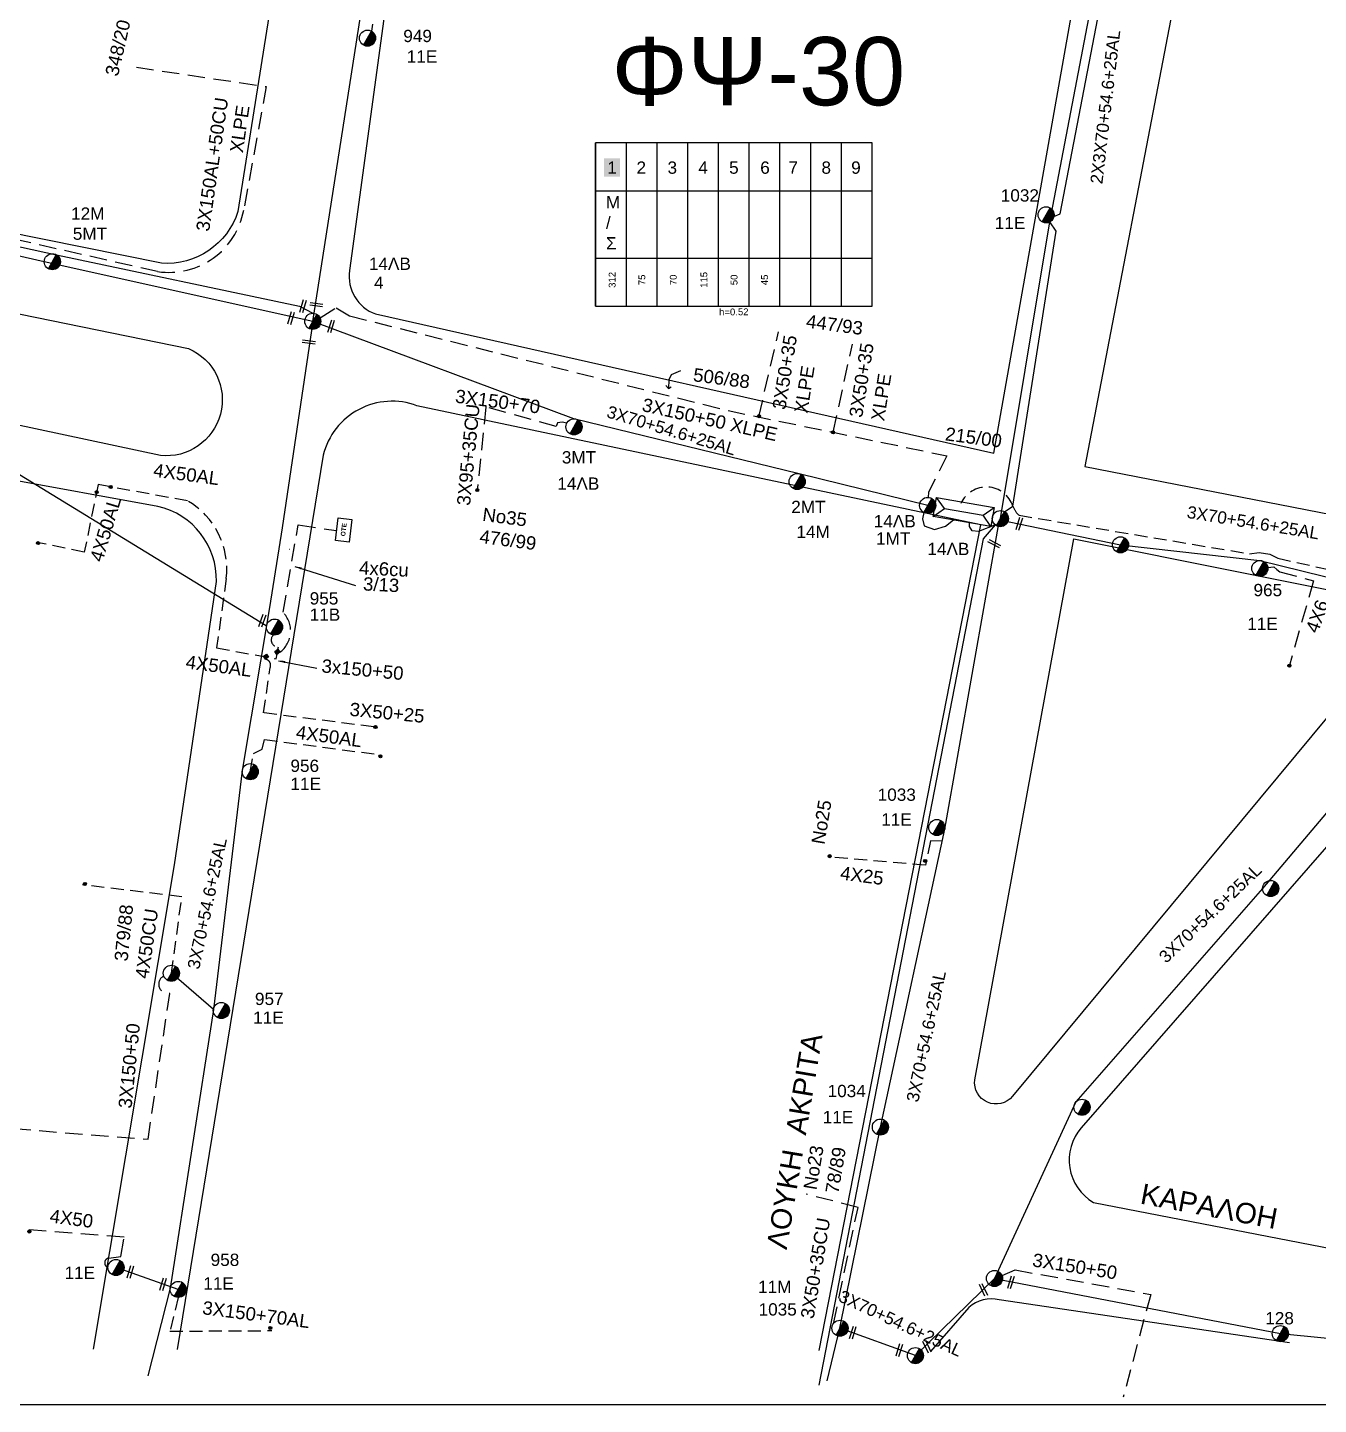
# Model space of a CAD drawing. Header units: millimetres. Extents: x 7453 to 9570, y 777 to 1872.
# Drawn here: x 8876.3 to 9065.4, y 779.2 to 980.9 of the extents above; entities that cross this region are included whole.
import ezdxf
from ezdxf.enums import TextEntityAlignment as Align

# ---------------------------------------------------------------- set-up
doc = ezdxf.new("R2010")
doc.units = ezdxf.units.MM
doc.linetypes.add('DASHED', pattern=[19.05, 12.7, -6.35])
for name, color, linetype in [('Pillar OTE', 7, 'Continuous'), ('Άγνωστα', 7, 'Continuous'), ('Ασφαλειοκιβώτια Χ.Τ 9 αναχωρήσεων', 7, 'Continuous'), ('Επιγραφές - Σχήματα', 7, 'Continuous'), ('Καλώδια ΧΤ   3x150+50AL', 7, 'DASHED'), ('Καλώδια ΧΤ   3x150+50AL XLPE', 7, 'DASHED'), ('Καλώδια ΧΤ   3x150+70 XLPE', 7, 'DASHED'), ('Καλώδια ΧΤ   3x150+70AL', 7, 'DASHED'), ('Καλώδια ΧΤ   4x50CU', 7, 'DASHED'), ('Καλώδια ΧΤ   4x6CU', 7, 'DASHED'), ('Μηχανική τομή', 7, 'Continuous'), ('Στύλος ΦΜ', 7, 'Continuous'), ('Στύλος ΦΜ @ 1', 7, 'Continuous'), ('Συνδέσεις', 7, 'Continuous'), ('Συνεστραμμένα ΧΤ   3x70+54.6+25 AL', 7, 'SYN_LINE'), ('Συνεστραμμένα ΧΤ   4x120+25 AL', 7, 'SYN_LINE'), ('Υποσταθμός πόλεως', 7, 'Continuous'), ('Υπόβαθρο ΔΕΗ', 7, 'Continuous'), ('Υπόγεια καλώδια Παροχών ΧΤ   4x25', 7, 'DASHED'), ('Υπόγεια καλώδια Παροχών ΧΤ   4x50AL', 7, 'DASHED'), ('Υπόγεια καλώδια Παροχών ΧΤ   4x6', 7, 'DASHED')]:
    doc.layers.add(name, color=color, linetype=linetype)
doc.styles.get("Standard").update_dxf_attribs({"font": 'ARIAL.TTF'})
doc.linetypes.add('SYN_LINE', pattern='A,0.5,-0.0001,["/\\/\\/\\/",Standard,S=0.1,R=0,X=0,Y=-0.05],-0.25', length=0.7501)
doc.dimstyles.new('ISO-25', dxfattribs={"dimtxt": 2.5, "dimasz": 2.5, "dimexe": 1.25, "dimexo": 0.625, "dimtad": 1, "dimtxsty": 'Standard', "dimcen": 2.5, "dimadec": 0, "dimazin": 0, "dimtfac": 1, "dimtmove": 0, "dimatfit": 3, "dimfxl": 1, "dimarcsym": 0})

# ---------------------------------------------------------------- blocks, each defined once
blk = doc.blocks.new('ΥΠΑΡΧΩΝ ΤΣΙΜΕΝΤΕΝΙΟΣ ΣΤΥΛΟΣ')
at = {"layer": 'Στύλος ΦΜ'}
blk.add_hatch(color=7, dxfattribs=at).paths.add_polyline_path([(-1.29, -2.28, 0.574793), (2.62, 0, 0.268822), (1.3, 2.27)])
at = {"layer": 'Στύλος ΦΜ', "color": 7}
blk.add_line((-1.29, -2.28), (1.3, 2.27), dxfattribs=at)
blk.add_circle((0, 0), 2.62, dxfattribs=at)
at = {"layer": 'Στύλος ΦΜ', "flags": 4}
for tag, p in [('ΑΡΙΘΜΟΣ', (-4.68, 8.05)), ('ΤΥΠΟΣ', (-4.91, 3.03))]:
    blk.add_attdef(tag, p, '', height=4, dxfattribs=at)
blk = doc.blocks.new('ΑΣΦΑΛΕΙΟΚΙΒΩΤΙΟ ΥΠΟΣΤΑΘΜΟΥ 9A ΑΝΑΧΩΡΗΣΕΩΝ')
at = {"layer": 'Ασφαλειοκιβώτια Χ.Τ 9 αναχωρήσεων', "ltscale": 40}
for p, q in [((0, 0), (0, 23.91)), ((4.5, 0), (4.5, 23.91)), ((9, 0), (9, 23.91)), ((13.5, 0), (13.5, 23.91)), ((18, 0), (18, 23.91)), ((22.5, 0), (22.5, 23.91)), ((27, 0), (27, 23.91)), ((31.5, 0), (31.5, 23.91)), ((36, 0), (36, 23.91)), ((0, 16.87), (40.5, 16.87)), ((0, 7.04), (40.5, 7.04))]:
    blk.add_line(p, q, dxfattribs=at)
at = {"layer": 'Ασφαλειοκιβώτια Χ.Τ 9 αναχωρήσεων'}
blk.add_lwpolyline([(40.5, 0), (40.5, 23.91), (0, 23.91), (0, 0)], close=True, dxfattribs=at)
for s, p in [('1', (1.71, 19.38)), ('2', (5.99, 19.38)), ('3', (10.53, 19.38)), ('4', (15.04, 19.38)), ('5', (19.55, 19.38)), ('6', (24.11, 19.38)), ('7', (28.24, 19.38)), ('8', (33.08, 19.38)), ('9', (37.43, 19.38))]:
    blk.add_text(s, height=1.8, dxfattribs=at).set_placement(p)
at = {"layer": 'Ασφαλειοκιβώτια Χ.Τ 9 αναχωρήσεων', "ltscale": 40}
for tag, height, rotation, p in [('ΟΝΟΜΑ', 2.5, 0.6514, (19.14, 25.35)), ('ΚΕΙΜΕΝΟ 1', 1, 90, (2.42, 3.84)), ('ΚΕΙΜΕΝΟ 2', 1, 90, (6.78, 3.84)), ('ΚΕΙΜΕΝΟ 3', 1, 90, (11.38, 3.84)), ('ΚΕΙΜΕΝΟ 4', 1, 90, (15.86, 3.84)), ('ΚΕΙΜΕΝΟ 5', 1, 90, (20.28, 3.84)), ('ΚΕΙΜΕΝΟ 6', 1, 90, (24.74, 3.84)), ('ΚΕΙΜΕΝΟ 7', 1, 90, (29.28, 3.84)), ('ΚΕΙΜΕΝΟ 8', 1, 90, (33.65, 3.84)), ('ΚΕΙΜΕΝΟ 9', 1, 90, (38.21, 3.84)), ('ΣΧ', 1, 0.6514, (20.24, -0.85))]:
    blk.add_attdef(tag, text='', height=height, rotation=rotation, dxfattribs=at).set_placement(p, align=Align.MIDDLE_CENTER)
blk = doc.blocks.new('ΥΠΟΣΤΑΘΜΟΣ ΠΟΛΕΩΣ')
at = {"layer": 'Υποσταθμός πόλεως', "linetype": 'Continuous', "ltscale": 40}
blk.add_lwpolyline([(-8.57, 2.82), (8.57, 2.82), (8.57, -2.82), (-8.57, -2.82)], close=True, dxfattribs=at)
for points in [[(-5.75, 0), (-8.57, 2.82)], [(5.75, 0), (8.57, 2.82)], [(-8.57, -2.82), (-5.75, 0)], [(-5.75, 0), (5.75, 0)], [(8.57, -2.82), (5.75, 0)]]:
    blk.add_lwpolyline(points, dxfattribs=at)
at = {"layer": 'Υποσταθμός πόλεως', "linetype": 'SYN_LINE', "ltscale": 40, "flags": 1}
for tag, p in [('ΜΕΤΑΣΧΗΜΑΤΙΣΜΟΣ', (10.6, 2.39)), ('ΙΣΧΥΣ', (10.58, -0.41)), ('ΑΡΙΘΜΟΣ', (10.7, -3.13))]:
    blk.add_attdef(tag, p, '', height=1.8, dxfattribs=at)
blk = doc.blocks.new('_ΣΥΝΔΕΣΗ')
at = {"layer": 'Συνδέσεις', "linetype": 'SYN_LINE', "ltscale": 40}
blk.add_hatch(color=256, dxfattribs=at).paths.add_polyline_path([(0.5, -0.01, 1), (-0.5, -0.01, 1)])
at = {"layer": 'Συνδέσεις'}
blk.add_circle((0, -0.01), 0.5, dxfattribs=at)
blk = doc.blocks.new('ΜΗΧΑΝΙΚΗ ΤΟΜΗ')
at = {"layer": 'Μηχανική τομή', "ltscale": 40}
for p, q in [((-1.89, 0.78), (1.89, 0.78)), ((1.89, 0), (-1.89, 0))]:
    blk.add_line(p, q, dxfattribs=at)
blk = doc.blocks.new('TSONTA XT1')
at = {"ltscale": 40}
h = blk.add_hatch(color=256, dxfattribs=at)
h.dxf.hatch_style = 1
h.paths.add_polyline_path([(595.96, 2487.66), (597.07, 2488.77), (595.96, 2489.87), (594.85, 2488.77)])
blk.add_lwpolyline([(594.85, 2488.77), (595.96, 2489.87), (597.07, 2488.77), (595.96, 2487.66)], close=True, dxfattribs=at)
blk = doc.blocks.new('PILLAR ΟΤΕ')
at = {"layer": 'Pillar OTE', "ltscale": 40}
blk.add_lwpolyline([(-3.31, 2.02), (3.39, 2.02), (3.39, -1.99), (-3.31, -1.99)], close=True, dxfattribs=at)
at = {"layer": 'Pillar OTE', "insert": (-1.81, 0.71), "char_height": 1.3575, "width": 109.961, "attachment_point": 1}
blk.add_mtext('{\\fArial|b1|i0|c161|p34;OTE}', dxfattribs=at)

msp = doc.modelspace()

# ---------------------------------------------------------------- hatches: boundary and pattern name
at = {"layer": 'Ασφαλειοκιβώτια Χ.Τ 9 αναχωρήσεων'}
for color in [30, 2, 1, 27, 5, 173, 85, 173]:
    msp.add_hatch(color=color, dxfattribs=at).paths.add_polyline_path([(8960.74, 958.99), (8963.05, 958.99), (8963.05, 961.7), (8960.74, 961.7)])

# ---------------------------------------------------------------- linework, layer by layer
at = {"layer": 'Άγνωστα', "color": 5, "linetype": 'DASHED', "ltscale": 0.2}
for points in [[(8948.46, 1005.68), (8931.26, 1007.62), (8926.66, 980.32)], [(8983.38, 923.83), (8986.29, 936.31)], [(8994.27, 921.58), (8997.11, 934.48)]]:
    msp.add_lwpolyline(points, dxfattribs=at)
at = {"layer": 'Άγνωστα', "color": 1, "linetype": 'DASHED', "ltscale": 0.2}
msp.add_lwpolyline([(8955.27, 922.9), (8954.58, 923.09), (8953.91, 922.98), (8953.7, 922.43), (8943.41, 925.3), (8942.15, 913.12)], dxfattribs=at)
at = {"layer": 'Άγνωστα', "color": 1, "ltscale": 20}
msp.add_lwpolyline([(9007.55, 909.85), (9007.35, 908.9), (9007.62, 907.9), (9009.13, 907.35), (9010.76, 907.86), (9011.92, 908.77)], dxfattribs=at)
at = {"layer": 'Άγνωστα', "color": 2, "ltscale": 20}
msp.add_lwpolyline([(9018.04, 908.01), (9015.55, 907.07), (9014.66, 907.13), (9014.23, 907.77), (9014.23, 908.35), (9014.23, 908.35)], dxfattribs=at)
at = {"layer": 'Άγνωστα', "color": 1, "linetype": 'DASHED', "ltscale": 0.15}
msp.add_lwpolyline([(8926.99, 878.45), (8910.84, 880.5), (8911.83, 887.15)], dxfattribs=at)
at = {"layer": 'Άγνωστα', "color": 1, "linetype": 'SYN_LINE', "ltscale": 10}
msp.add_lwpolyline([(8903.5, 837.06), (8897.36, 842.37)], dxfattribs=at)
at = {"layer": 'Άγνωστα', "linetype": 'DASHED', "ltscale": 0.2}
msp.add_lwpolyline([(8994.32, 791.06), (8997.92, 808.08), (8990.34, 810.02)], dxfattribs=at)
at = {"layer": 'Άγνωστα', "color": 85, "linetype": 'SYN_LINE', "ltscale": 20}
msp.add_lwpolyline([(9017.92, 797.68), (9006.33, 786.38)], dxfattribs=at)
at = {"layer": 'Άγνωστα', "color": 85}
msp.add_lwpolyline([(9017.92, 797.68), (9059.79, 789.6), (9073.08, 788.31)], dxfattribs=at)
at = {"layer": 'Άγνωστα', "color": 1, "linetype": 'DASHED', "ltscale": 0.15}
msp.add_arc((8911, 887.47), 0.891, 338.7565, 82.838, dxfattribs=at)
at = {"layer": 'Επιγραφές - Σχήματα'}
msp.add_lwpolyline([(7491.72, 779.23), (9463.63, 779.23), (9463.63, 1862.62), (7491.72, 1862.62)], close=True, dxfattribs=at)
at = {"layer": 'Επιγραφές - Σχήματα', "ltscale": 20}
for points in [[(8971.94, 930.57), (8970.57, 930), (8970.22, 929.26), (8970.17, 928)], [(8969.79, 928.44), (8970.17, 928), (8970.55, 928.24)]]:
    msp.add_lwpolyline(points, dxfattribs=at)
at = {"layer": 'Καλώδια ΧΤ   3x150+50AL', "color": 1, "ltscale": 0.2}
msp.add_lwpolyline([(8870.41, 819.92), (8893.94, 818.07), (8897.11, 839.46, -0.877041), (8896.24, 841.98, 2.941947)], format="xyb", dxfattribs=at)
at = {"layer": 'Καλώδια ΧΤ   3x150+50AL', "color": 5, "ltscale": 0.2}
msp.add_lwpolyline([(9019.02, 798.1), (9020.94, 798.92), (9040.79, 795.35), (9036.78, 780.29)], dxfattribs=at)
at = {"layer": 'Καλώδια ΧΤ   3x150+50AL XLPE', "color": 5, "ltscale": 0.2}
msp.add_lwpolyline([(8919.12, 938.35), (8921.47, 939.82), (8923.45, 938.62), (8978.88, 924.76), (9010.95, 918.14), (9008.24, 912.8), (9008.2, 912.05)], dxfattribs=at)
at = {"layer": 'Καλώδια ΧΤ   3x150+70 XLPE', "color": 30, "ltscale": 0.15}
msp.add_lwpolyline([(9021.51, 909.43, -0.134978), (9020.62, 910.76, 0.680199), (9012.99, 911.17)], format="xyb", dxfattribs=at)
msp.add_lwpolyline([(9021.51, 909.43), (9055.24, 903.8), (9056.67, 903.98), (9058.22, 903.75), (9059.42, 903.14), (9086.5, 897.13)], dxfattribs=at)
at = {"layer": 'Καλώδια ΧΤ   3x150+70AL', "color": 1, "ltscale": 0.2}
msp.add_lwpolyline([(8892.22, 975.03), (8911.25, 972.21), (8907.94, 954.13, -0.40483), (8895.33, 945.12), (8872.73, 950.21), (8870.57, 946.72), (8815.26, 958.94, -0.496548), (8805.81, 957.95), (8753.86, 967.99, -0.932291), (8744.74, 973.57, 9.93447)], format="xyb", dxfattribs=at)
at = {"layer": 'Καλώδια ΧΤ   3x150+70AL', "color": 1, "ltscale": 0.15}
msp.add_lwpolyline([(8898.35, 794.9), (8897.14, 789.96), (8912.06, 790.04)], dxfattribs=at)
at = {"layer": 'Καλώδια ΧΤ   4x50CU', "color": 1, "ltscale": 0.15}
msp.add_lwpolyline([(8897.36, 842.37), (8898.88, 853.58), (8884.35, 855.3)], dxfattribs=at)
at = {"layer": 'Καλώδια ΧΤ   4x6CU', "color": 1, "ltscale": 0.2}
msp.add_lwpolyline([(8913.25, 889.38, 0.454704), (8913.71, 895.22), (8915.94, 908.03), (8921.48, 907.18)], format="xyb", dxfattribs=at)
at = {"layer": 'Συνεστραμμένα ΧΤ   3x70+54.6+25 AL', "color": 173, "ltscale": 20}
for points in [[(9026.62, 953.2), (9027.51, 953.59), (9033.52, 984.75), (9032.62, 986.86), (9034.67, 1022.46), (9034.67, 1051.81), (9033.87, 1081.4)], [(9019.36, 909.96), (9020.62, 910.76), (9026.93, 951.04), (9026, 952.38)]]:
    msp.add_lwpolyline(points, dxfattribs=at)
at = {"layer": 'Συνεστραμμένα ΧΤ   3x70+54.6+25 AL', "color": 5, "ltscale": 20}
for points in [[(8918.06, 937.83), (8930.94, 1020.33), (8936.46, 1062.94)], [(9018.65, 908.78), (9036.37, 905.11), (9056.78, 902.83), (9091.51, 894.27)], [(9091.51, 894.27), (9073.77, 874.41), (9057.18, 854.78), (9029.84, 823.52), (9017.92, 797.68)]]:
    msp.add_lwpolyline(points, dxfattribs=at)
at = {"layer": 'Συνεστραμμένα ΧΤ   3x70+54.6+25 AL', "color": 27, "ltscale": 20}
msp.add_lwpolyline([(9018.77, 908.94), (9026, 952.38), (9032.62, 986.86)], dxfattribs=at)
at = {"layer": 'Συνεστραμμένα ΧΤ   3x70+54.6+25 AL', "color": 27, "ltscale": 15}
for points in [[(8918.06, 937.83), (8878.73, 946.56), (8811.62, 961.83)], [(8812.52, 962.59), (8813.67, 963.05), (8843.04, 955.77), (8880.5, 947.58), (8916.11, 940.07), (8918.06, 939.01)]]:
    msp.add_lwpolyline(points, dxfattribs=at)
at = {"layer": 'Συνεστραμμένα ΧΤ   3x70+54.6+25 AL', "color": 1, "ltscale": 20}
for points in [[(9008.13, 910.88), (8989.3, 915.51), (8956.32, 923.56), (8918.06, 937.83), (8913.59, 907.57), (8911.73, 895.93)], [(8911.73, 895.93), (8907.74, 872.08), (8903.5, 837.06), (8897.18, 796.26), (8893.92, 783.4)]]:
    msp.add_lwpolyline(points, dxfattribs=at)
at = {"layer": 'Συνεστραμμένα ΧΤ   3x70+54.6+25 AL', "color": 133, "ltscale": 20}
msp.add_lwpolyline([(8911.21, 893.24), (8870.27, 918.28), (8838.19, 924.68), (8809.7, 934.62)], dxfattribs=at)
at = {"layer": 'Συνεστραμμένα ΧΤ   3x70+54.6+25 AL', "color": 85, "ltscale": 20}
msp.add_lwpolyline([(8993.4, 782.69), (8995.28, 790.39), (9001.2, 819.85), (9010.62, 863.46), (9018.65, 908.78)], dxfattribs=at)
at = {"layer": 'Συνεστραμμένα ΧΤ   3x70+54.6+25 AL', "color": 1, "ltscale": 10}
msp.add_lwpolyline([(8898.35, 796.08), (8889.24, 799.28)], dxfattribs=at)
at = {"layer": 'Συνεστραμμένα ΧΤ   3x70+54.6+25 AL', "color": 85, "ltscale": 15}
msp.add_lwpolyline([(9006.33, 786.38), (8995.28, 790.39)], dxfattribs=at)
at = {"layer": 'Συνεστραμμένα ΧΤ   4x120+25 AL', "color": 2, "ltscale": 20}
msp.add_lwpolyline([(9018.02, 908.03), (9016.27, 905.97), (8992.18, 782.06)], dxfattribs=at)
at = {"layer": 'Υπόβαθρο ΔΕΗ'}
for points in [[(9017.82, 918.51), (9030.51, 990.21), (9032.35, 1080.51), (9012.62, 1182.88, 0.360104), (8990.99, 1200.69), (8927.49, 1210.76, 0.530419), (8920.28, 1203.06), (8943.55, 1092.72), (8923.43, 945.25, 0.353787), (8927.26, 938.91), (9017.82, 918.51)], [(8907.28, 1198.69), (8929.17, 1092.73), (8907.09, 953.93, -0.348219), (8895.9, 946.34), (8832.68, 959.1, -0.326637), (8820.25, 981.9), (8830.98, 1065.17), (8836.53, 1100.74), (8907.28, 1198.69)], [(9031.15, 916.59), (9084.5, 906.2, 0.081197), (9096.68, 938.88, 0.10863), (9096.52, 981.89), (9049.23, 1072.95), (9045.54, 1072.29), (9044.65, 987), (9031.15, 916.59)], [(8895.74, 918.19), (8831.14, 931.93, -0.796562), (8835.08, 947.07), (8899.88, 933.85, -0.859001), (8895.74, 918.19, -2.487509)], [(8992.21, 787.13), (9015.92, 908.03), (8933.32, 925.48, 0.446838), (8919.58, 918.24), (8898.18, 787.27)], [(8885.95, 787.31), (8897.79, 858.23), (8903.94, 899.72, 0.361119), (8895.37, 910.7), (8827.81, 923.03, 0.393179), (8813.64, 908.19), (8791.51, 786)], [(9015.03, 826.77), (9029.53, 905.96), (9079.98, 895.9), (9020.55, 824.36, -0.752572), (9015.03, 826.77, -10.640884)], [(9257.3, 788.14), (9272.48, 863.03), (9099.31, 891.95, 0.230161), (9091.71, 889.71), (9030.62, 819.75, 0.470476), (9032.4, 808.82), (9140.7, 787.79)], [(9061.1, 788.23), (9018.61, 794.56, 0.248653), (9014.17, 793.44), (9008.53, 786.98)]]:
    msp.add_lwpolyline(points, format="xyb", dxfattribs=at)
at = {"layer": 'Υπόγεια καλώδια Παροχών ΧΤ   4x25', "ltscale": 0.15}
msp.add_lwpolyline([(9010.24, 861.7), (9008.52, 861.74), (9007.8, 858.2), (8993.65, 859.39)], dxfattribs=at)
at = {"layer": 'Υπόγεια καλώδια Παροχών ΧΤ   4x50AL', "color": 1, "ltscale": 0.15}
for points in [[(8899.72, 911.55), (8899.72, 911.55), (8886.63, 913.92), (8884.59, 904.04), (8877.64, 905.46)], [(8914.69, 904.42), (8914.67, 904.42)], [(8908.91, 871.88), (8909.4, 874.53), (8910.63, 875.2), (8911.01, 876.6), (8927.95, 874.37)]]:
    msp.add_lwpolyline(points, dxfattribs=at)
for points in [[(8899.72, 911.55, -0.299747), (8905.39, 900.15), (8903.98, 890.01), (8912.71, 888.43), (8912.83, 889.1)], [(8912.94, 889.82), (8913.02, 890.19, -0.708808), (8912.29, 891.9)]]:
    msp.add_lwpolyline(points, format="xyb", dxfattribs=at)
at = {"layer": 'Υπόγεια καλώδια Παροχών ΧΤ   4x50AL', "color": 1, "ltscale": 0.2}
msp.add_lwpolyline([(8888.06, 799.28, -0.772789), (8888.18, 800.67), (8889.95, 800.91), (8890.43, 803.71), (8876.4, 804.79)], format="xyb", dxfattribs=at)
at = {"layer": 'Υπόγεια καλώδια Παροχών ΧΤ   4x6', "color": 5, "ltscale": 0.2}
msp.add_lwpolyline([(9057.96, 901.78), (9058.84, 901.9), (9059.28, 901.51), (9059.71, 901.16), (9064.63, 899.85), (9061.06, 887.27)], dxfattribs=at)

# ---------------------------------------------------------------- block references
at = {"layer": 'Pillar OTE', "xscale": 0.4999999999999999, "yscale": 0.4999999999999999, "zscale": 0.4999999999999999, "rotation": 83.09080780249634}
msp.add_blockref('PILLAR ΟΤΕ', (8922.59, 907.26), dxfattribs=at)
at = {"layer": 'Ασφαλειοκιβώτια Χ.Τ 9 αναχωρήσεων'}
ref = msp.add_blockref('ΑΣΦΑΛΕΙΟΚΙΒΩΤΙΟ ΥΠΟΣΤΑΘΜΟΥ 9A ΑΝΑΧΩΡΗΣΕΩΝ', (8959.49, 940.06), dxfattribs=at)
ref.add_attrib('ΚΕΙΜΕΝΟ 6', '45', dxfattribs={"ltscale": 40, "height": 1, "rotation": 90}).set_placement((8984.23, 943.9), align=Align.MIDDLE_CENTER)
ref.add_attrib('ΚΕΙΜΕΝΟ 5', '50', dxfattribs={"ltscale": 40, "height": 1, "rotation": 90}).set_placement((8979.77, 943.9), align=Align.MIDDLE_CENTER)
ref.add_attrib('ΚΕΙΜΕΝΟ 4', '115', dxfattribs={"ltscale": 40, "height": 1, "rotation": 90}).set_placement((8975.35, 943.9), align=Align.MIDDLE_CENTER)
ref.add_attrib('ΚΕΙΜΕΝΟ 3', '70', dxfattribs={"ltscale": 40, "height": 1, "rotation": 90}).set_placement((8970.86, 943.9), align=Align.MIDDLE_CENTER)
ref.add_attrib('ΚΕΙΜΕΝΟ 1', '312', dxfattribs={"ltscale": 40, "height": 1, "rotation": 90}).set_placement((8961.91, 943.9), align=Align.MIDDLE_CENTER)
ref.add_attrib('ΚΕΙΜΕΝΟ 2', '75', dxfattribs={"ltscale": 40, "height": 1, "rotation": 90}).set_placement((8966.26, 943.9), align=Align.MIDDLE_CENTER)
ref.add_attrib('ΣΧ', 'h=0.52', dxfattribs={"ltscale": 40, "height": 1, "rotation": 0.6514}).set_placement((8979.73, 939.21), align=Align.MIDDLE_CENTER)
at = {"layer": 'Μηχανική τομή'}
for p, xscale, yscale, zscale, rotation in [((8916.44, 940.1), 0.4999999999999117, 0.4999999999999117, 0.4999999999999117, 253.1564043400596), ((8918.6, 940.46), 0.5000000000000037, 0.5000000000000037, 0.5000000000000037, 172.9907449264267), ((8914.68, 938.35), 0.4999999999999117, 0.4999999999999117, 0.4999999999999117, 253.1564043400596), ((8920.56, 937.14), 0.4999999999999117, 0.4999999999999117, 0.4999999999999117, 253.1564043400596), ((8917.51, 935), 0.5000000000000037, 0.5000000000000037, 0.5000000000000037, 172.9907449264267), ((9021.35, 908.24), 0.4999999999999117, 0.4999999999999117, 0.4999999999999117, 253.1564043400596), ((9017.79, 905.11), 0.4999999999999381, 0.4999999999999381, 0.4999999999999381, 332.3655258041669), ((8910.48, 894.05), 0.5000000000000356, 0.5000000000000356, 0.5000000000000356, 250.5961784695332), ((8891.16, 798.68), 0.4999999999999117, 0.4999999999999117, 0.4999999999999117, 253.1564043400596), ((8895.94, 796.87), 0.4999999999999117, 0.4999999999999117, 0.4999999999999117, 253.1564043400596), ((9016.11, 795.92), 0.4999999999999449, 0.4999999999999449, 0.4999999999999449, 295.7591109177764), ((9020.13, 797.17), 0.4999999999999117, 0.4999999999999117, 0.4999999999999117, 253.1564043400596), ((8996.97, 789.8), 0.4999999999999117, 0.4999999999999117, 0.4999999999999117, 253.1564043400596), ((9007.85, 787.61), 0.4999999999999202, 0.4999999999999202, 0.4999999999999202, 295.7591109177705), ((9003.77, 787.24), 0.4999999999999117, 0.4999999999999117, 0.4999999999999117, 253.1564043400596)]:
    msp.add_blockref('ΜΗΧΑΝΙΚΗ ΤΟΜΗ', p, dxfattribs=dict(at, xscale=xscale, yscale=yscale, zscale=zscale, rotation=rotation))
at = {"layer": 'Στύλος ΦΜ @ 1', "ltscale": 40}
ref = msp.add_blockref('ΥΠΑΡΧΩΝ ΤΣΙΜΕΝΤΕΝΙΟΣ ΣΤΥΛΟΣ', (8926.08, 979.3), dxfattribs=dict(at, xscale=0.4499999999998181, yscale=0.4499999999998181, zscale=0.4499999999998181))
ref.add_attrib('ΤΥΠΟΣ', '11Ε', (8931.82, 975.7), dxfattribs={"layer": 'Στύλος ΦΜ', "height": 1.8, "flags": 4})
ref.add_attrib('ΑΡΙΘΜΟΣ', '949', (8931.32, 978.72), dxfattribs={"layer": 'Στύλος ΦΜ', "height": 1.8, "flags": 4})
ref = msp.add_blockref('ΥΠΑΡΧΩΝ ΤΣΙΜΕΝΤΕΝΙΟΣ ΣΤΥΛΟΣ', (9025.47, 953.43), dxfattribs=dict(at, xscale=0.4499999999998181, yscale=0.4499999999998181, zscale=0.4499999999998181))
ref.add_attrib('ΤΥΠΟΣ', '11Ε', (9017.95, 951.33), dxfattribs={"layer": 'Στύλος ΦΜ', "height": 1.8, "flags": 4})
ref.add_attrib('ΑΡΙΘΜΟΣ', '1032', (9018.83, 955.37), dxfattribs={"layer": 'Στύλος ΦΜ', "height": 1.8, "flags": 4})
ref = msp.add_blockref('ΥΠΑΡΧΩΝ ΤΣΙΜΕΝΤΕΝΙΟΣ ΣΤΥΛΟΣ', (8879.91, 946.56), dxfattribs=dict(at, xscale=0.4499999999998181, yscale=0.4499999999998181, zscale=0.4499999999998181))
ref.add_attrib('ΤΥΠΟΣ', '12Μ', (8882.66, 952.71), dxfattribs={"layer": 'Στύλος ΦΜ', "height": 1.8, "flags": 4})
ref.add_attrib('ΑΡΙΘΜΟΣ', '5ΜΤ', (8882.91, 949.77), dxfattribs={"layer": 'Στύλος ΦΜ', "height": 1.8, "flags": 4})
ref = msp.add_blockref('ΥΠΑΡΧΩΝ ΤΣΙΜΕΝΤΕΝΙΟΣ ΣΤΥΛΟΣ', (8918.06, 937.83), dxfattribs=dict(at, xscale=0.4499999999998181, yscale=0.4499999999998181, zscale=0.4499999999998181))
ref.add_attrib('ΤΥΠΟΣ', '14ΛΒ', (8926.28, 945.36), dxfattribs={"layer": 'Στύλος ΦΜ', "height": 1.8, "flags": 4})
ref.add_attrib('ΑΡΙΘΜΟΣ', '4', (8927.04, 942.59), dxfattribs={"layer": 'Στύλος ΦΜ', "height": 1.8, "flags": 4})
ref = msp.add_blockref('ΥΠΑΡΧΩΝ ΤΣΙΜΕΝΤΕΝΙΟΣ ΣΤΥΛΟΣ', (8956.32, 922.38), dxfattribs=dict(at, xscale=0.4499999999998181, yscale=0.4499999999998181, zscale=0.4499999999998181))
ref.add_attrib('ΤΥΠΟΣ', '14ΛΒ', (8953.88, 913.17), dxfattribs={"layer": 'Στύλος ΦΜ', "height": 1.8, "flags": 4})
ref.add_attrib('ΑΡΙΘΜΟΣ', '3ΜΤ', (8954.54, 917.02), dxfattribs={"layer": 'Στύλος ΦΜ', "height": 1.8, "flags": 4})
ref = msp.add_blockref('ΥΠΑΡΧΩΝ ΤΣΙΜΕΝΤΕΝΙΟΣ ΣΤΥΛΟΣ', (8989.01, 914.37), dxfattribs=dict(at, xscale=0.4499999999998181, yscale=0.4499999999998181, zscale=0.4499999999998181))
ref.add_attrib('ΤΥΠΟΣ', '14Μ', (8988.91, 906.12), dxfattribs={"layer": 'Στύλος ΦΜ', "height": 1.8, "flags": 4})
ref.add_attrib('ΑΡΙΘΜΟΣ', '2ΜΤ', (8988.14, 909.75), dxfattribs={"layer": 'Στύλος ΦΜ', "height": 1.8, "flags": 4})
ref = msp.add_blockref('ΥΠΑΡΧΩΝ ΤΣΙΜΕΝΤΕΝΙΟΣ ΣΤΥΛΟΣ', (9008.13, 910.88), dxfattribs=dict(at, xscale=0.4499999999998181, yscale=0.4499999999998181, zscale=0.4499999999998181))
ref.add_attrib('ΤΥΠΟΣ', '14ΛΒ', (9000.23, 907.67), dxfattribs={"layer": 'Στύλος ΦΜ', "height": 1.8, "flags": 4})
ref.add_attrib('ΑΡΙΘΜΟΣ', '1ΜΤ', (9000.56, 905.12), dxfattribs={"layer": 'Στύλος ΦΜ', "height": 1.8, "flags": 4})
ref = msp.add_blockref('ΥΠΑΡΧΩΝ ΤΣΙΜΕΝΤΕΝΙΟΣ ΣΤΥΛΟΣ', (9018.77, 908.94), dxfattribs=dict(at, xscale=0.4499999999998181, yscale=0.4499999999998181, zscale=0.4499999999998181))
ref.add_attrib('ΤΥΠΟΣ', '14ΛΒ', (9008.08, 903.6), dxfattribs={"layer": 'Στύλος ΦΜ', "height": 1.8, "flags": 4})
at = {"layer": 'Στύλος ΦΜ @ 1', "ltscale": 40, "xscale": 0.4499999999998181, "yscale": 0.4499999999998181, "zscale": 0.4499999999998181}
for p in [(9036.37, 905.11), (9058.36, 854.78), (8897.35, 842.37), (9030.73, 822.75), (9017.91, 797.68), (9006.33, 786.38)]:
    msp.add_blockref('ΥΠΑΡΧΩΝ ΤΣΙΜΕΝΤΕΝΙΟΣ ΣΤΥΛΟΣ', p, dxfattribs=at)
at = {"layer": 'Στύλος ΦΜ @ 1', "ltscale": 40}
ref = msp.add_blockref('ΥΠΑΡΧΩΝ ΤΣΙΜΕΝΤΕΝΙΟΣ ΣΤΥΛΟΣ', (9056.78, 901.65), dxfattribs=dict(at, xscale=0.4499999999998181, yscale=0.4499999999998181, zscale=0.4499999999998181))
ref.add_attrib('ΤΥΠΟΣ', '11Ε', (9054.94, 892.65), dxfattribs={"layer": 'Στύλος ΦΜ', "height": 1.8, "flags": 4})
ref.add_attrib('ΑΡΙΘΜΟΣ', '965', (9055.85, 897.58), dxfattribs={"layer": 'Στύλος ΦΜ', "height": 1.8, "flags": 4})
ref = msp.add_blockref('ΥΠΑΡΧΩΝ ΤΣΙΜΕΝΤΕΝΙΟΣ ΣΤΥΛΟΣ', (8912.46, 893.06), dxfattribs=dict(at, xscale=0.4499999999998181, yscale=0.4499999999998181, zscale=0.4499999999998181))
ref.add_attrib('ΤΥΠΟΣ', '11Β', (8917.61, 893.98), dxfattribs={"layer": 'Στύλος ΦΜ', "height": 1.8, "flags": 4})
ref.add_attrib('ΑΡΙΘΜΟΣ', '955', (8917.61, 896.36), dxfattribs={"layer": 'Στύλος ΦΜ', "height": 1.8, "flags": 4})
ref = msp.add_blockref('ΥΠΑΡΧΩΝ ΤΣΙΜΕΝΤΕΝΙΟΣ ΣΤΥΛΟΣ', (8908.9, 871.89), dxfattribs=dict(at, xscale=0.4499999999998181, yscale=0.4499999999998181, zscale=0.4499999999998181))
ref.add_attrib('ΤΥΠΟΣ', '11Ε', (8914.79, 869.21), dxfattribs={"layer": 'Στύλος ΦΜ', "height": 1.8, "flags": 4})
ref.add_attrib('ΑΡΙΘΜΟΣ', '956', (8914.79, 871.85), dxfattribs={"layer": 'Στύλος ΦΜ', "height": 1.8, "flags": 4})
ref = msp.add_blockref('ΥΠΑΡΧΩΝ ΤΣΙΜΕΝΤΕΝΙΟΣ ΣΤΥΛΟΣ', (9009.47, 863.71), dxfattribs=dict(at, xscale=0.4499999999998181, yscale=0.4499999999998181, zscale=0.4499999999998181))
ref.add_attrib('ΤΥΠΟΣ', '11Ε', (9001.32, 864), dxfattribs={"layer": 'Στύλος ΦΜ', "height": 1.8, "flags": 4})
ref.add_attrib('ΑΡΙΘΜΟΣ', '1033', (9000.8, 867.62), dxfattribs={"layer": 'Στύλος ΦΜ', "height": 1.8, "flags": 4})
ref = msp.add_blockref('ΥΠΑΡΧΩΝ ΤΣΙΜΕΝΤΕΝΙΟΣ ΣΤΥΛΟΣ', (8904.67, 836.92), dxfattribs=dict(at, xscale=0.4499999999998181, yscale=0.4499999999998181, zscale=0.4499999999998181))
ref.add_attrib('ΤΥΠΟΣ', '11Ε', (8909.33, 834.97), dxfattribs={"layer": 'Στύλος ΦΜ', "height": 1.8, "flags": 4})
ref.add_attrib('ΑΡΙΘΜΟΣ', '957', (8909.59, 837.72), dxfattribs={"layer": 'Στύλος ΦΜ', "height": 1.8, "flags": 4})
ref = msp.add_blockref('ΥΠΑΡΧΩΝ ΤΣΙΜΕΝΤΕΝΙΟΣ ΣΤΥΛΟΣ', (9001.2, 819.85), dxfattribs=dict(at, xscale=0.4499999999998181, yscale=0.4499999999998181, zscale=0.4499999999998181))
ref.add_attrib('ΤΥΠΟΣ', '11Ε', (8992.75, 820.41), dxfattribs={"layer": 'Στύλος ΦΜ', "height": 1.8, "flags": 4})
ref.add_attrib('ΑΡΙΘΜΟΣ', '1034', (8993.47, 824.23), dxfattribs={"layer": 'Στύλος ΦΜ', "height": 1.8, "flags": 4})
ref = msp.add_blockref('ΥΠΑΡΧΩΝ ΤΣΙΜΕΝΤΕΝΙΟΣ ΣΤΥΛΟΣ', (8889.24, 799.28), dxfattribs=dict(at, xscale=0.4499999999998181, yscale=0.4499999999998181, zscale=0.4499999999998181))
ref.add_attrib('ΤΥΠΟΣ', '11Ε', (8881.7, 797.61), dxfattribs={"layer": 'Στύλος ΦΜ', "height": 1.8, "flags": 4})
ref = msp.add_blockref('ΥΠΑΡΧΩΝ ΤΣΙΜΕΝΤΕΝΙΟΣ ΣΤΥΛΟΣ', (8898.35, 796.08), dxfattribs=dict(at, xscale=0.4499999999998181, yscale=0.4499999999998181, zscale=0.4499999999998181))
ref.add_attrib('ΤΥΠΟΣ', '11Ε', (8902.03, 796.06), dxfattribs={"layer": 'Στύλος ΦΜ', "height": 1.8, "flags": 4})
ref.add_attrib('ΑΡΙΘΜΟΣ', '958', (8903.1, 799.51), dxfattribs={"layer": 'Στύλος ΦΜ', "height": 1.8, "flags": 4})
ref = msp.add_blockref('ΥΠΑΡΧΩΝ ΤΣΙΜΕΝΤΕΝΙΟΣ ΣΤΥΛΟΣ', (8995.28, 790.39), dxfattribs=dict(at, xscale=0.4499999999998181, yscale=0.4499999999998181, zscale=0.4499999999998181))
ref.add_attrib('ΤΥΠΟΣ', '11Μ', (8983.29, 795.55), dxfattribs={"layer": 'Στύλος ΦΜ', "height": 1.8, "flags": 4})
ref.add_attrib('ΑΡΙΘΜΟΣ', '1035', (8983.36, 792.25), dxfattribs={"layer": 'Στύλος ΦΜ', "height": 1.8, "flags": 4})
ref = msp.add_blockref('ΥΠΑΡΧΩΝ ΤΣΙΜΕΝΤΕΝΙΟΣ ΣΤΥΛΟΣ', (9059.78, 789.6), dxfattribs=dict(at, xscale=0.4499999999998181, yscale=0.4499999999998181, zscale=0.4499999999998181))
ref.add_attrib('ΤΥΠΟΣ', '128', (9057.57, 790.96), dxfattribs={"layer": 'Στύλος ΦΜ', "height": 1.8, "flags": 4})
at = {"layer": 'Συνδέσεις', "xscale": 0.4499999999998181, "yscale": 0.4499999999998181, "zscale": 0.4499999999998181}
for p in [(8983.41, 923.95), (8994.27, 921.58), (8888.46, 913.57), (8886.42, 912.83), (8942.15, 913.12), (8877.82, 905.36), (9061.1, 887.42), (8927.25, 878.43), (8927.97, 874.14), (8993.78, 859.52), (9007.76, 858.83), (8884.68, 855.45), (8876.54, 804.56), (8911.84, 790.44)]:
    msp.add_blockref('_ΣΥΝΔΕΣΗ', p, dxfattribs=at)
at = {"layer": 'Συνδέσεις'}
for p, xscale, yscale, zscale, rotation in [((8515.65, 100.54), 0.3445995953861872, 0.3445995953861872, 0.3445995953861872, 346.8167078399803), ((8578.94, 73.23), 0.3445995953861871, 0.3445995953861871, 0.3445995953861871, 351.2153742733813)]:
    msp.add_blockref('TSONTA XT1', p, dxfattribs=dict(at, xscale=xscale, yscale=yscale, zscale=zscale, rotation=rotation))
at = {"layer": 'Υποσταθμός πόλεως', "xscale": 0.4999999999999958, "yscale": 0.4999999999999958, "zscale": 0.4999999999999958, "rotation": 350.1540555860325}
msp.add_blockref('ΥΠΟΣΤΑΘΜΟΣ ΠΟΛΕΩΣ', (9013.41, 909.93), dxfattribs=at)

# ---------------------------------------------------------------- texts
at = {"layer": 'Άγνωστα', "char_height": 1.8, "attachment_point": 1}
for s, insert, width, rotation in [('{\\H1.083x;3X150AL+50CU\\P                XLPE}', (8900.95, 951.18), 19.4578, 81.8076), ('{\\H1.083x;3X50+35 \\PXLPE}', (8985.36, 925.1), 23.5192, 81.0026), ('{\\H1.083x;3X50+35 \\PXLPE}', (8996.6, 923.95), 23.5192, 81.0026), ('{\\H1.083x;3X95+35CU}', (8939.15, 910.97), 23.5192, 84.4895), ('{\\H1.083x;4x6cu}', (8924.91, 902.74), 23.5192, 357.0358), ('{\\H1.083x;3/13}', (8925.48, 900.38), 23.5192, 357.0936), ('{\\H1.083x;3x150+50}', (8919.46, 888.38), 23.5192, 354.5094), ('{\\H1.083x;3X50+25}', (8923.58, 882.02), 23.5192, 354.5094), ('{\\H1.083x;3X50+35CU}', (8989.49, 791.99), 23.5192, 80.5015)]:
    msp.add_mtext(s, dxfattribs=dict(at, insert=insert, width=width, rotation=rotation))
at = {"layer": 'Ασφαλειοκιβώτια Χ.Τ 9 αναχωρήσεων', "insert": (8961, 956.16), "char_height": 1.8, "width": 2.0273, "attachment_point": 1}
msp.add_mtext('Μ\\P/\\PΣ', dxfattribs=at)
at = {"layer": 'Επιγραφές - Σχήματα', "attachment_point": 1}
for s, insert, char_height, width, rotation in [('{\\H1.083x;348/2005}', (8887.62, 974.04), 1.8, 23.5192, 77.0085), ('{\\H1.083x;447/93}', (8990.49, 938.85), 1.8, 23.5192, 352.477), ('{\\H1.083x;506/88}', (8973.94, 931.01), 1.8, 23.5192, 352.477), ('{\\H1.083x;215/00}', (9010.85, 922.35), 1.8, 23.5192, 352.477), ('{\\H1.083x;No35\\P476/99}', (8943.08, 910.56), 1.8, 23.5192, 352.477), ('{\\H1.083x;No25}', (8991.07, 861.46), 1.8, 23.5192, 80.5015), ('{\\H1.083x;379/88}', (8888.99, 844.24), 1.8, 23.5192, 84.2315), ('ΛOYKH  AKPITA', (8984.51, 802.29), 3, 47.7578, 80.5015), ('{\\H1.083x;No23\\P78/89}', (8989.91, 810.87), 1.8, 23.5192, 80.5015), ('KΑΡΑΛΟΗ', (9039.68, 811.62), 3, 23.5192, 349.2892)]:
    msp.add_mtext(s, dxfattribs=dict(at, insert=insert, char_height=char_height, width=width, rotation=rotation))
at = {"layer": 'Επιγραφές - Σχήματα', "insert": (8961.82, 979.46), "char_height": 10, "width": 10.962, "attachment_point": 1}
msp.add_mtext('ΦΨ-30', dxfattribs=at)
at = {"layer": 'Καλώδια ΧΤ   3x150+50AL', "char_height": 1.8, "width": 23.5192, "attachment_point": 1}
for insert, rotation in [((8889.57, 822.7), 84.2315), ((9023.67, 801.39), 351.0592)]:
    msp.add_mtext('{\\H1.083x;3X150+50}', dxfattribs=dict(at, insert=insert, rotation=rotation))
at = {"layer": 'Καλώδια ΧΤ   3x150+50AL XLPE', "insert": (8966.58, 926.63), "char_height": 1.8, "width": 23.5192, "attachment_point": 1, "rotation": 347.2493}
msp.add_mtext('{\\H1.083x;3X150+50 XLPE}', dxfattribs=at)
at = {"layer": 'Καλώδια ΧΤ   3x150+70 XLPE', "insert": (8939.09, 927.88), "char_height": 1.8, "width": 23.5192, "attachment_point": 1, "rotation": 352.477}
msp.add_mtext('{\\H1.083x;3X150+70}', dxfattribs=at)
at = {"layer": 'Καλώδια ΧΤ   3x150+70AL', "insert": (8902.05, 794.4), "char_height": 1.8, "width": 23.5192, "attachment_point": 1, "rotation": 352.477}
msp.add_mtext('{\\H1.083x;3X150+70AL}', dxfattribs=at)
at = {"layer": 'Καλώδια ΧΤ   4x50CU', "insert": (8892.04, 841.76), "char_height": 1.8, "width": 23.5192, "attachment_point": 1, "rotation": 81.8355}
msp.add_mtext('{\\H1.083x;4X50CU}', dxfattribs=at)
at = {"layer": 'Συνεστραμμένα ΧΤ   3x70+54.6+25 AL', "char_height": 1.8, "width": 16.2172, "attachment_point": 1}
for s, insert, rotation in [('2X3X70+54.6+25AL', (9031.92, 958.08), 83.3008), ('3X70+54.6+25AL', (8961.49, 925.54), 343.243), ('3X70+54.6+25AL', (9046.29, 910.84), 350.6674), ('3X70+54.6+25AL', (8899.66, 843.21), 77.9633), ('3X70+54.6+25AL', (9041.81, 845.04), 43.7419), ('3X70+54.6+25AL', (9004.98, 823.76), 77.9633), ('3X70+54.6+25AL', (8995.67, 796.06), 335.027)]:
    msp.add_mtext(s, dxfattribs=dict(at, insert=insert, rotation=rotation))
at = {"layer": 'Υπόγεια καλώδια Παροχών ΧΤ   4x25', "insert": (8995.48, 858.05), "char_height": 1.8, "width": 23.5192, "attachment_point": 1, "rotation": 352.477}
msp.add_mtext('{\\H1.083x;4X25}', dxfattribs=at)
at = {"layer": 'Υπόγεια καλώδια Παροχών ΧΤ   4x50AL', "char_height": 1.8, "width": 23.5192, "attachment_point": 1}
for s, insert, rotation in [('{\\H1.083x;4X50AL}', (8894.87, 917.03), 352.477), ('{\\H1.083x;4X50AL}', (8885.37, 903.03), 73.321), ('{\\H1.083x;4X50AL}', (8899.61, 888.96), 352.477), ('{\\H1.083x;4X50AL}', (8915.76, 878.66), 352.477), ('{\\H1.083x;4X50}', (8879.7, 807.83), 352.477)]:
    msp.add_mtext(s, dxfattribs=dict(at, insert=insert, rotation=rotation))
at = {"layer": 'Υπόγεια καλώδια Παροχών ΧΤ   4x6', "insert": (9063.42, 892.7), "char_height": 1.8, "width": 23.5192, "attachment_point": 1, "rotation": 70.0336}
msp.add_mtext('{\\H1.083x;4X6}', dxfattribs=at)

# ---------------------------------------------------------------- leaders
at = {"layer": 'Επιγραφές - Σχήματα', "ltscale": 40}
for points in [[(8915.44, 901.94), (8924.3, 899.13)], [(8913.02, 888.14), (8918.65, 887.04)]]:
    msp.add_leader(points, dimstyle='ISO-25', override={"dimasz": 1, "dimtad": 0}, dxfattribs=at)

doc.saveas('drawing.dxf')
